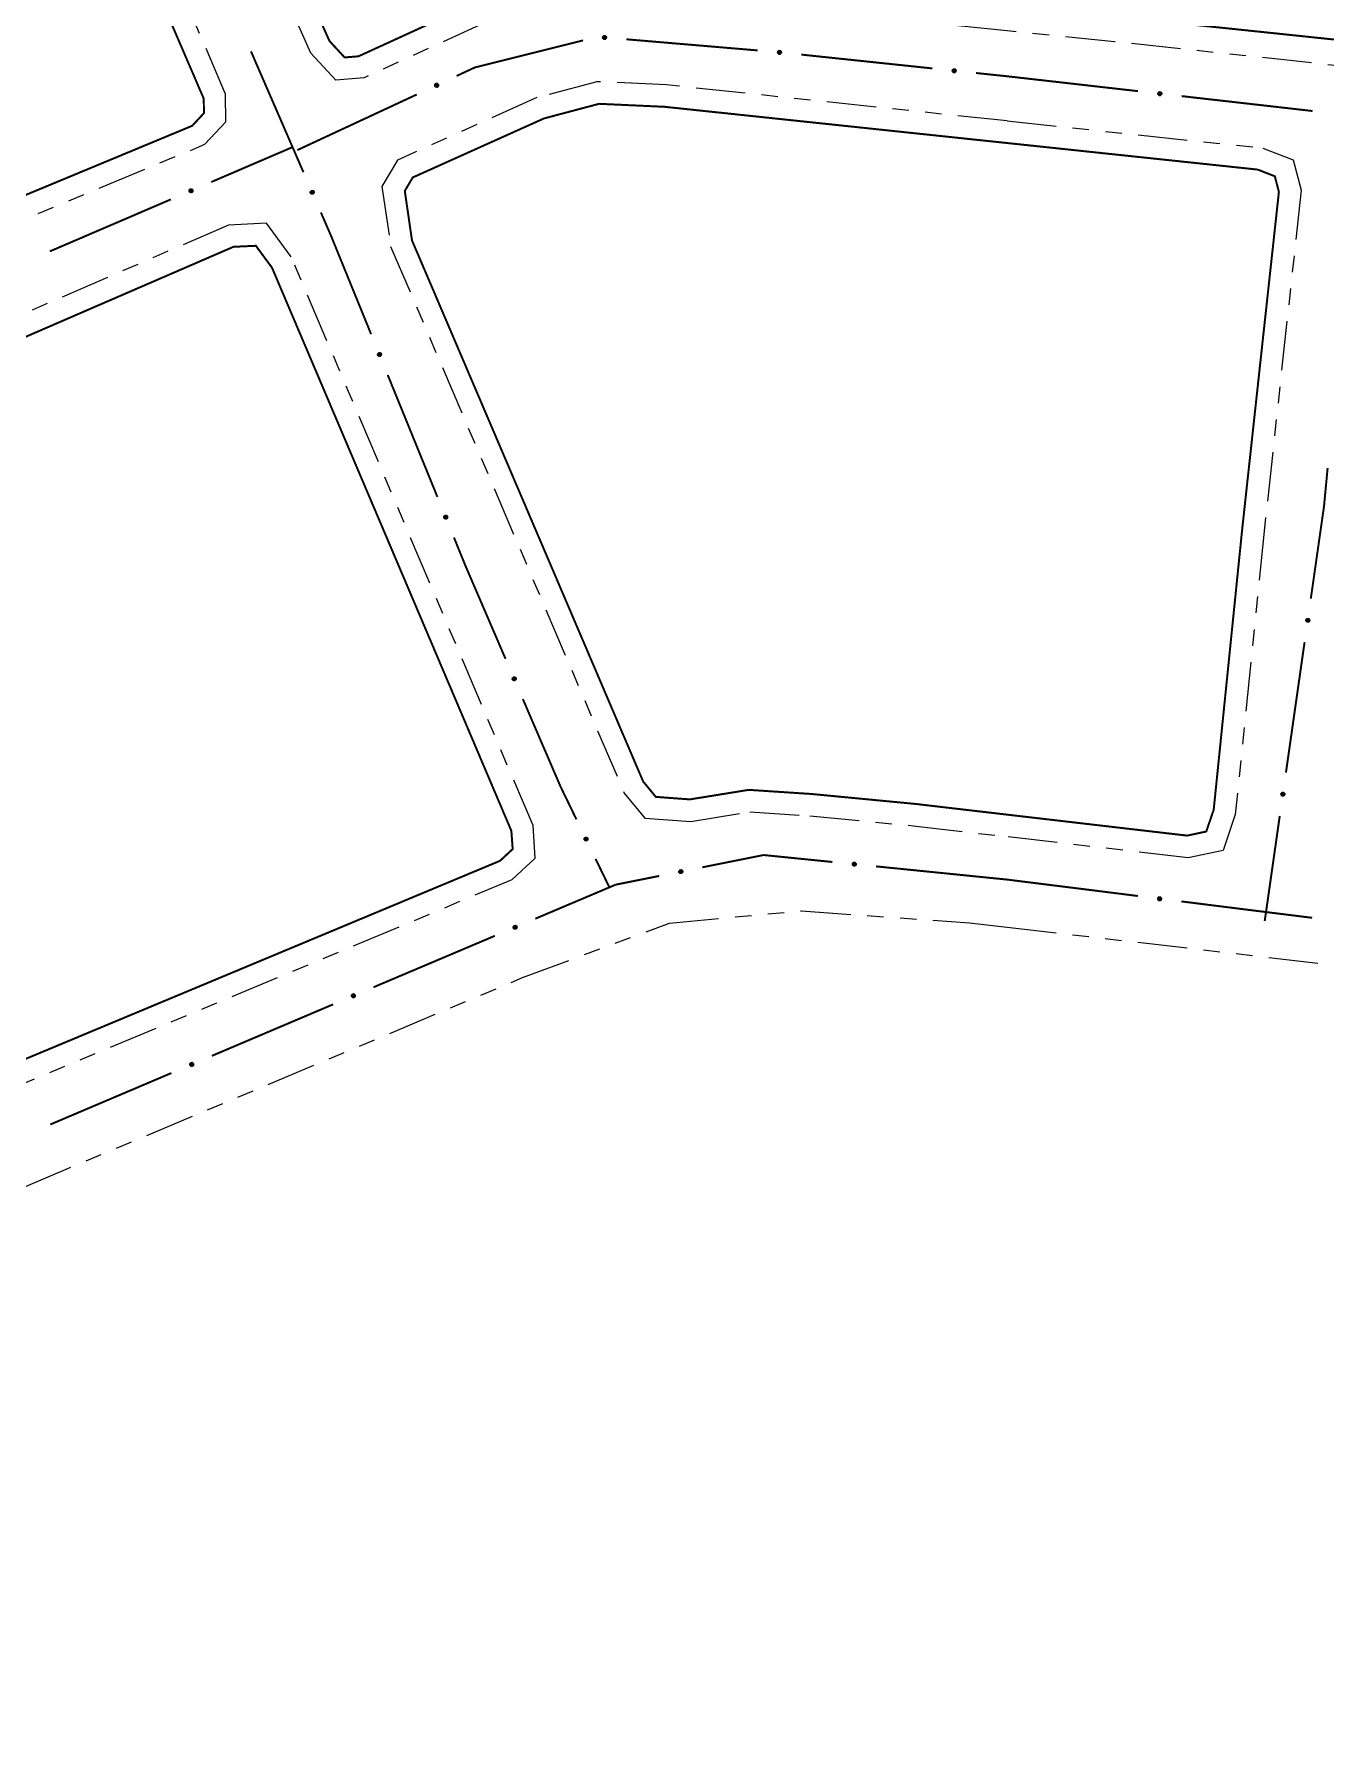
# Model space of a CAD drawing. Extents: x 212200 to 214553, y 4880545 to 4882659.
# Drawn here: x 212664.5 to 212782.2, y 4881572.1 to 4881728.4 of the extents above; entities that cross this region are included whole.
import ezdxf

# ---------------------------------------------------------------- set-up
doc = ezdxf.new("R2010")
doc.units = 0
doc.header["$LTSCALE"] = 1.5
doc.header["$MEASUREMENT"] = 0
doc.linetypes.add('TRACO_12', pattern=[2.5, 2, -0.5])
doc.linetypes.add('TRACO_25', pattern=[8, 3, -1, 1, -1, 1, -1])
for name, color, linetype in [('RU-QUADRA', 210, 'CONTINUOUS'), ('SV-EIXO-RUA-N-PAV', 6, 'CONTINUOUS'), ('SV-RUA-NAO-PAV', 7, 'CONTINUOUS')]:
    doc.layers.add(name, color=color, linetype=linetype)

msp = doc.modelspace()

# ---------------------------------------------------------------- linework, layer by layer
at = {"layer": 'RU-QUADRA', "linetype": 'TRACO_12', "const_width": 0.18, "flags": 128}
for points in [[(212753.14, 4881730.73), (212722.796981, 4881733.844496), (212712.116992, 4881733.802882), (212705.121891, 4881731.44633), (212694.047904, 4881726.379435), (212692.789685, 4881726.277028), (212691.410657, 4881727.771747), (212668.148777, 4881779.456839), (212668.203514, 4881780.946535), (212669.634256, 4881782.460927), (212694.649016, 4881793.313657), (212698.316783, 4881794.250694), (212702.697204, 4881794.0566), (212731.73068, 4881790.923658), (212753.148274, 4881788.549413), (212814.98, 4881781.12), (212849.36, 4881777.92), (212848.65, 4881770.18), (212915.5, 4881761.34), (212915.5, 4881744.4), (212918.13, 4881718.89), (212918.64, 4881713.93), (212851.68, 4881720.7), (212769.95, 4881729.27)], [(212620.990312, 4881695.957654), (212625.324311, 4881697.790518), (212678.896658, 4881720.046469), (212679.972026, 4881721.194836), (212679.956095, 4881722.520858), (212657.461767, 4881774.757749), (212656.317747, 4881776.445866), (212654.906221, 4881776.397201), (212637.313653, 4881768.669376), (212622.081252, 4881762.098899), (212589.592756, 4881748.79428), (212574.060263, 4881741.801634), (212557.996863, 4881735.200371), (212542.827281, 4881728.144239), (212522.567166, 4881720.069064), (212510.879114, 4881714.272446), (212490.158153, 4881705.510857), (212490.195579, 4881705.885894), (212496.28622, 4881690.800515), (212512.540057, 4881649.843124), (212511.972811, 4881649.93192), (212555.262959, 4881668.080144)], [(212753.148339, 4881657.289093), (212744.790273, 4881658.265704), (212735.330387, 4881659.170518), (212729.604442, 4881659.547392), (212724.233091, 4881658.678801), (212721.139655, 4881658.908234), (212719.985896, 4881660.307215), (212698.924641, 4881709.610432), (212698.271961, 4881714.116483), (212698.99261, 4881715.341908), (212710.960929, 4881720.723251), (212715.975212, 4881722.052475), (212721.948467, 4881721.779216), (212753.148422, 4881718.478692), (212775.97, 4881716.06), (212777.53, 4881715.45), (212777.9, 4881714.03), (212774.56, 4881683.33), (212771.96, 4881657.73), (212771.28, 4881655.75), (212769.54, 4881655.38)], [(212621.514243, 4881616.767795), (212637.44105, 4881624.058091), (212706.951488, 4881653.085227), (212708.0979, 4881654.150289), (212707.979363, 4881655.811787), (212686.173619, 4881707.118705), (212684.704969, 4881709.118013), (212682.661342, 4881709.024064), (212630.339986, 4881686.35951), (212622.612242, 4881683.047441), (212566.219835, 4881659.402928), (212530.752008, 4881644.784216), (212518.039436, 4881638.809736), (212541.781915, 4881583.363192), (212610.347393, 4881612.381162)]]:
    msp.add_lwpolyline(points, close=True, dxfattribs=at)
at = {"layer": 'SV-EIXO-RUA-N-PAV', "const_width": 0.18}
for points in [[(212704.655685, 4881725.365411), (212714.511894, 4881727.829463)], [(212718.462433, 4881727.929225), (212730.419573, 4881726.915907)], [(212684.258431, 4881726.828856), (212689.035548, 4881715.820716)], [(212703.893746, 4881725.010715), (212704.655685, 4881725.365411)], [(212734.40114, 4881726.5345), (212746.33514, 4881725.277663)], [(212702.987164, 4881724.588685), (212703.893746, 4881725.010715)], [(212750.31314, 4881724.858717), (212752.30214, 4881724.649244)], [(212752.30214, 4881724.649244), (212753.144252, 4881724.560558)], [(212753.144252, 4881724.560558), (212765.067445, 4881723.20503)], [(212688.481851, 4881717.836212), (212699.360835, 4881722.900567)], [(212769.041843, 4881722.753188), (212780.965037, 4881721.39766)], [(212680.634395, 4881714.923848), (212687.984939, 4881718.081299)], [(212687.984939, 4881718.081299), (212688.063562, 4881718.115071)], [(212665.933305, 4881708.608947), (212676.959122, 4881713.345123)], [(212690.627921, 4881712.151336), (212691.424107, 4881710.316646)], [(212691.424107, 4881710.316646), (212691.549302, 4881710.028154)], [(212691.549302, 4881710.028154), (212695.203616, 4881701.058474)], [(212696.712804, 4881697.354104), (212701.240366, 4881686.240996)], [(212782.338886, 4881688.86978), (212782.057775, 4881685.88298)], [(212782.013095, 4881685.408256), (212780.807736, 4881676.97074)], [(212782.057775, 4881685.88298), (212782.013095, 4881685.408256)], [(212702.749554, 4881682.536626), (212703.504148, 4881680.684442)], [(212703.504148, 4881680.684442), (212703.819107, 4881679.911359)], [(212703.819107, 4881679.911359), (212707.44357, 4881671.493251)], [(212780.24205, 4881673.010942), (212778.544994, 4881661.131548)], [(212709.025404, 4881667.819316), (212712.189071, 4881660.471444)], [(212712.189071, 4881660.471444), (212712.463743, 4881659.833496)], [(212712.463743, 4881659.833496), (212713.905816, 4881656.85922)], [(212777.979309, 4881657.17175), (212776.706517, 4881648.262205)], [(212730.959242, 4881653.608776), (212725.370024, 4881652.489452)], [(212731.257535, 4881653.578718), (212730.959242, 4881653.608776)], [(212737.227301, 4881652.977145), (212731.257535, 4881653.578718)], [(212715.65091, 4881653.259964), (212716.523457, 4881651.460336)], [(212753.146678, 4881651.37295), (212741.207145, 4881652.576096)], [(212717.483209, 4881650.910001), (212710.156645, 4881647.806985)], [(212716.523457, 4881651.460336), (212716.92549, 4881650.631142)], [(212717.525778, 4881650.918526), (212717.483209, 4881650.910001)], [(212721.447901, 4881651.703989), (212717.525778, 4881650.918526)], [(212753.146678, 4881651.37295), (212765.053432, 4881649.879902)], [(212769.022351, 4881649.38222), (212780.929105, 4881647.889172)], [(212776.706517, 4881648.262205), (212776.611102, 4881647.5943)], [(212706.473374, 4881646.247012), (212695.423562, 4881641.567091)], [(212691.741207, 4881640.004959), (212680.696357, 4881635.313341)], [(212677.01474, 4881633.749468), (212665.969889, 4881629.05785)]]:
    msp.add_lwpolyline(points, dxfattribs=at)
at = {"layer": 'SV-EIXO-RUA-N-PAV'}
for points in [[(212716.335705, 4881728.219931), (212716.372635, 4881728.251997), (212716.410931, 4881728.272005), (212716.447675, 4881728.279499), (212716.481871, 4881728.277654), (212716.516644, 4881728.271827), (212716.550405, 4881728.258218), (212716.58453, 4881728.234813), (212716.616957, 4881728.197993), (212716.634875, 4881728.157415), (212716.644149, 4881728.121785), (212716.644279, 4881728.086016), (212716.638052, 4881728.052331), (212716.622756, 4881728.017729), (212716.598699, 4881727.983378), (212716.560886, 4881727.951668), (212716.523207, 4881727.93231), (212716.487476, 4881727.925995), (212716.451516, 4881727.926092), (212716.416088, 4881727.932467), (212716.383024, 4881727.946017), (212716.348481, 4881727.970301), (212716.317678, 4881728.008037), (212716.297942, 4881728.045397), (212716.291127, 4881728.081029), (212716.292019, 4881728.11643), (212716.29744, 4881728.151377), (212716.309707, 4881728.185885), (212716.335705, 4881728.219931)], [(212732.280779, 4881726.868497), (212732.318355, 4881726.899804), (212732.357051, 4881726.919026), (212732.39394, 4881726.92577), (212732.428092, 4881726.923229), (212732.462738, 4881726.916694), (212732.496215, 4881726.902399), (212732.529856, 4881726.878303), (212732.561526, 4881726.84083), (212732.578612, 4881726.799896), (212732.587158, 4881726.764084), (212732.586559, 4881726.72832), (212732.579647, 4881726.694769), (212732.563649, 4881726.660486), (212732.538897, 4881726.626632), (212732.500446, 4881726.595699), (212732.46238, 4881726.577114), (212732.426527, 4881726.571528), (212732.390577, 4881726.572358), (212732.355286, 4881726.579454), (212732.322505, 4881726.593675), (212732.288464, 4881726.618658), (212732.258436, 4881726.657014), (212732.239466, 4881726.694768), (212732.233379, 4881726.730533), (212732.234993, 4881726.765908), (212732.241124, 4881726.800738), (212732.254093, 4881726.834988), (212732.280779, 4881726.868497)], [(212700.997284, 4881723.783786), (212701.013389, 4881723.829967), (212701.036673, 4881723.866363), (212701.064831, 4881723.891131), (212701.095421, 4881723.906529), (212701.128489, 4881723.918757), (212701.164549, 4881723.92373), (212701.205794, 4881723.920384), (212701.252233, 4881723.904554), (212701.287951, 4881723.87825), (212701.313709, 4881723.851944), (212701.331602, 4881723.820972), (212701.342943, 4881723.788648), (212701.34687, 4881723.75102), (212701.343071, 4881723.709255), (212701.326023, 4881723.662944), (212701.30295, 4881723.627418), (212701.275086, 4881723.604178), (212701.243834, 4881723.586387), (212701.209925, 4881723.574307), (212701.174499, 4881723.56963), (212701.132455, 4881723.57353), (212701.086969, 4881723.590962), (212701.051274, 4881723.61357), (212701.027648, 4881723.641101), (212701.010825, 4881723.672262), (212700.998157, 4881723.70528), (212700.991649, 4881723.741321), (212700.997284, 4881723.783786)], [(212748.192779, 4881725.192714), (212748.230355, 4881725.22402), (212748.269051, 4881725.243243), (212748.30594, 4881725.249987), (212748.340092, 4881725.247446), (212748.374738, 4881725.240911), (212748.408215, 4881725.226616), (212748.441856, 4881725.20252), (212748.473526, 4881725.165047), (212748.490612, 4881725.124112), (212748.499159, 4881725.0883), (212748.49856, 4881725.052536), (212748.491648, 4881725.018986), (212748.475649, 4881724.984703), (212748.450897, 4881724.950849), (212748.412446, 4881724.919916), (212748.37438, 4881724.901331), (212748.338528, 4881724.895745), (212748.302577, 4881724.896575), (212748.267286, 4881724.90367), (212748.234505, 4881724.917892), (212748.200464, 4881724.942875), (212748.170437, 4881724.981231), (212748.151467, 4881725.018985), (212748.145379, 4881725.054749), (212748.146993, 4881725.090125), (212748.153124, 4881725.124954), (212748.166093, 4881725.159204), (212748.192779, 4881725.192714)], [(212766.924318, 4881723.104715), (212766.962151, 4881723.13571), (212767.001005, 4881723.154612), (212767.037949, 4881723.16105), (212767.072078, 4881723.158226), (212767.106669, 4881723.151405), (212767.140027, 4881723.136834), (212767.173468, 4881723.11246), (212767.204826, 4881723.074727), (212767.221573, 4881723.033652), (212767.229823, 4881722.99777), (212767.228928, 4881722.962013), (212767.221739, 4881722.92852), (212767.205457, 4881722.894371), (212767.180426, 4881722.860723), (212767.14172, 4881722.83011), (212767.103501, 4881722.81184), (212767.067604, 4881722.806551), (212767.031662, 4881722.807678), (212766.996431, 4881722.815065), (212766.963769, 4881722.829557), (212766.929936, 4881722.854821), (212766.900226, 4881722.893424), (212766.881569, 4881722.931334), (212766.875778, 4881722.967148), (212766.877684, 4881723.002509), (212766.884104, 4881723.037286), (212766.897355, 4881723.071428), (212766.924318, 4881723.104715)], [(212678.621295, 4881714.178922), (212678.638776, 4881714.224599), (212678.663141, 4881714.260282), (212678.692028, 4881714.284195), (212678.723065, 4881714.29867), (212678.756485, 4881714.309902), (212678.792678, 4881714.313792), (212678.833804, 4881714.309212), (212678.879748, 4881714.291998), (212678.914662, 4881714.264636), (212678.93962, 4881714.23757), (212678.956577, 4881714.206075), (212678.966945, 4881714.173427), (212678.969743, 4881714.135698), (212678.964694, 4881714.094066), (212678.946267, 4881714.048286), (212678.92214, 4881714.013468), (212678.893592, 4881713.991072), (212678.861822, 4881713.974225), (212678.827565, 4881713.963167), (212678.792016, 4881713.959553), (212678.750107, 4881713.964711), (212678.705164, 4881713.983498), (212678.670162, 4881714.007165), (212678.647371, 4881714.035391), (212678.63149, 4881714.067043), (212678.619816, 4881714.100425), (212678.614391, 4881714.136644), (212678.621295, 4881714.178922)], [(212689.875518, 4881714.161653), (212689.921261, 4881714.144342), (212689.957034, 4881714.12011), (212689.981054, 4881714.091312), (212689.995644, 4881714.060329), (212690.007, 4881714.026951), (212690.011025, 4881713.990773), (212690.006598, 4881713.94963), (212689.989554, 4881713.903623), (212689.962322, 4881713.868608), (212689.935349, 4881713.843548), (212689.903918, 4881713.826475), (212689.871308, 4881713.815986), (212689.83359, 4881713.813048), (212689.791939, 4881713.817941), (212689.746092, 4881713.836199), (212689.711183, 4881713.860196), (212689.688682, 4881713.888661), (212689.671717, 4881713.920368), (212689.660532, 4881713.954583), (212689.656785, 4881713.990119), (212689.661788, 4881714.032046), (212689.680408, 4881714.077059), (212689.703944, 4881714.112149), (212689.732086, 4881714.135044), (212689.763678, 4881714.151043), (212689.797017, 4881714.162841), (212689.833216, 4881714.168401), (212689.875518, 4881714.161653)], [(212696.005944, 4881699.380883), (212696.051285, 4881699.362545), (212696.086502, 4881699.337512), (212696.109866, 4881699.308179), (212696.123753, 4881699.276875), (212696.134354, 4881699.24325), (212696.137561, 4881699.20699), (212696.132207, 4881699.165957), (212696.11413, 4881699.120346), (212696.086116, 4881699.085954), (212696.058584, 4881699.06151), (212696.026775, 4881699.045149), (212695.993937, 4881699.035399), (212695.956163, 4881699.033313), (212695.914633, 4881699.039145), (212695.869209, 4881699.058432), (212695.834851, 4881699.08321), (212695.812997, 4881699.112175), (212695.796752, 4881699.144257), (212695.786341, 4881699.178716), (212695.783398, 4881699.214327), (212695.789345, 4881699.256131), (212695.808975, 4881699.300712), (212695.833297, 4881699.335262), (212695.861948, 4881699.357517), (212695.893893, 4881699.372799), (212695.92749, 4881699.383841), (212695.963805, 4881699.388583), (212696.005944, 4881699.380883)], [(212702.042695, 4881684.563406), (212702.088035, 4881684.545067), (212702.123252, 4881684.520034), (212702.146616, 4881684.490701), (212702.160504, 4881684.459397), (212702.171104, 4881684.425772), (212702.174312, 4881684.389512), (212702.168957, 4881684.348479), (212702.15088, 4881684.302868), (212702.122866, 4881684.268476), (212702.095334, 4881684.244032), (212702.063526, 4881684.227672), (212702.030687, 4881684.217921), (212701.992913, 4881684.215835), (212701.951383, 4881684.221667), (212701.905959, 4881684.240954), (212701.871601, 4881684.265732), (212701.849747, 4881684.294697), (212701.833502, 4881684.326779), (212701.823091, 4881684.361238), (212701.820148, 4881684.39685), (212701.826095, 4881684.438653), (212701.845725, 4881684.483234), (212701.870047, 4881684.517785), (212701.898698, 4881684.540039), (212701.930643, 4881684.555321), (212701.96424, 4881684.566364), (212702.000555, 4881684.571105), (212702.042695, 4881684.563406)], [(212780.654187, 4881675.11751), (212780.684083, 4881675.078803), (212780.701863, 4881675.039423), (212780.707238, 4881675.002309), (212780.703437, 4881674.968275), (212780.695626, 4881674.933894), (212780.680104, 4881674.900968), (212780.654781, 4881674.868241), (212780.616163, 4881674.837978), (212780.574625, 4881674.822416), (212780.538521, 4881674.815199), (212780.502804, 4881674.81712), (212780.469532, 4881674.825267), (212780.435863, 4881674.842522), (212780.402948, 4881674.868508), (212780.373457, 4881674.908076), (212780.356291, 4881674.946803), (212780.352034, 4881674.982837), (212780.354193, 4881675.018733), (212780.362587, 4881675.053737), (212780.378011, 4881675.08597), (212780.404234, 4881675.119064), (212780.443674, 4881675.147654), (212780.482104, 4881675.165216), (212780.518069, 4881675.169977), (212780.55336, 4881675.167057), (212780.587939, 4881675.159642), (212780.621687, 4881675.145417), (212780.654187, 4881675.11751)], [(212708.278775, 4881669.831784), (212708.324467, 4881669.814341), (212708.360171, 4881669.790007), (212708.384108, 4881669.76114), (212708.398609, 4881669.730116), (212708.409869, 4881669.696705), (212708.41379, 4881669.660516), (212708.409245, 4881669.619385), (212708.392069, 4881669.573427), (212708.364737, 4881669.53849), (212708.337692, 4881669.513509), (212708.306212, 4881669.496525), (212708.273572, 4881669.48613), (212708.235846, 4881669.4833), (212708.194209, 4881669.488313), (212708.148414, 4881669.506702), (212708.113575, 4881669.530799), (212708.091155, 4881669.559329), (212708.074282, 4881669.591085), (212708.063195, 4881669.625332), (212708.05955, 4881669.660878), (212708.064673, 4881669.702791), (212708.083422, 4881669.74775), (212708.107059, 4881669.782772), (212708.135266, 4881669.805587), (212708.166904, 4881669.821495), (212708.200277, 4881669.833197), (212708.236492, 4881669.838653), (212708.278775, 4881669.831784)], [(212778.391445, 4881659.278318), (212778.421342, 4881659.239611), (212778.439121, 4881659.200231), (212778.444497, 4881659.163118), (212778.440695, 4881659.129083), (212778.432884, 4881659.094702), (212778.417362, 4881659.061776), (212778.392039, 4881659.029049), (212778.353421, 4881658.998786), (212778.311883, 4881658.983224), (212778.275779, 4881658.976007), (212778.240062, 4881658.977928), (212778.20679, 4881658.986075), (212778.173122, 4881659.00333), (212778.140206, 4881659.029316), (212778.110715, 4881659.068884), (212778.09355, 4881659.107611), (212778.089293, 4881659.143645), (212778.091451, 4881659.179541), (212778.099846, 4881659.214545), (212778.115269, 4881659.246778), (212778.141493, 4881659.279872), (212778.180932, 4881659.308462), (212778.219362, 4881659.326024), (212778.255327, 4881659.330785), (212778.290619, 4881659.327865), (212778.325198, 4881659.32045), (212778.358945, 4881659.306225), (212778.391445, 4881659.278318)], [(212714.814731, 4881655.236903), (212714.86116, 4881655.221529), (212714.897919, 4881655.198821), (212714.923128, 4881655.171057), (212714.939006, 4881655.140714), (212714.951754, 4881655.107843), (212714.957295, 4881655.071866), (212714.9546, 4881655.030573), (212714.939504, 4881654.98389), (212714.913767, 4881654.947762), (212714.88787, 4881654.921592), (212714.857184, 4881654.903213), (212714.825043, 4881654.891364), (212714.787482, 4881654.886844), (212714.745663, 4881654.889984), (212714.699089, 4881654.9063), (212714.663203, 4881654.928809), (212714.639526, 4881654.956304), (212714.621244, 4881654.98727), (212714.608632, 4881655.020986), (212714.603396, 4881655.056333), (212714.606633, 4881655.098433), (212714.623346, 4881655.144188), (212714.645387, 4881655.180236), (212714.672542, 4881655.204293), (212714.703435, 4881655.221605), (212714.736249, 4881655.234792), (212714.772182, 4881655.241868), (212714.814731, 4881655.236903)], [(212723.571462, 4881652.016997), (212723.544922, 4881651.975916), (212723.513712, 4881651.946036), (212723.480508, 4881651.928606), (212723.447151, 4881651.920855), (212723.412131, 4881651.916769), (212723.375915, 4881651.920439), (212723.336622, 4881651.933415), (212723.295225, 4881651.959749), (212723.266717, 4881651.993733), (212723.247888, 4881652.025371), (212723.237803, 4881652.059689), (212723.234403, 4881652.093775), (212723.239459, 4881652.131268), (212723.252999, 4881652.170959), (212723.280486, 4881652.211945), (212723.311284, 4881652.241029), (212723.343843, 4881652.257044), (212723.378408, 4881652.266965), (212723.41421, 4881652.270708), (212723.44974, 4881652.266901), (212723.489678, 4881652.253196), (212723.529771, 4881652.225531), (212723.55913, 4881652.195144), (212723.575598, 4881652.162818), (212723.584599, 4881652.128569), (212723.589124, 4881652.093495), (212723.586951, 4881652.056936), (212723.571462, 4881652.016997)], [(212739.349143, 4881652.652689), (212739.311708, 4881652.621214), (212739.273099, 4881652.601817), (212739.23624, 4881652.594908), (212739.202078, 4881652.597295), (212739.167402, 4881652.603674), (212739.133862, 4881652.617818), (212739.100112, 4881652.641762), (212739.068275, 4881652.679093), (212739.051004, 4881652.71995), (212739.042297, 4881652.755723), (212739.042735, 4881652.79149), (212739.049496, 4881652.825071), (212739.06534, 4881652.859426), (212739.08994, 4881652.89339), (212739.128251, 4881652.924496), (212739.166233, 4881652.943252), (212739.20206, 4881652.948999), (212739.238014, 4881652.948331), (212739.273337, 4881652.941394), (212739.306181, 4881652.92732), (212739.340334, 4881652.902491), (212739.370534, 4881652.864271), (212739.389674, 4881652.826602), (212739.395922, 4881652.790865), (212739.394467, 4881652.755483), (212739.388492, 4881652.720626), (212739.375678, 4881652.686318), (212739.349143, 4881652.652689)], [(212766.909024, 4881649.758163), (212766.947212, 4881649.788719), (212766.986282, 4881649.807171), (212767.023297, 4881649.813182), (212767.057392, 4881649.809965), (212767.091902, 4881649.802745), (212767.125089, 4881649.78779), (212767.158246, 4881649.763032), (212767.189167, 4881649.724939), (212767.205439, 4881649.683674), (212767.213274, 4881649.647699), (212767.211966, 4881649.611954), (212767.204391, 4881649.578547), (212767.187716, 4881649.544588), (212767.162298, 4881649.511231), (212767.123242, 4881649.481067), (212767.084815, 4881649.463239), (212767.048859, 4881649.458365), (212767.012932, 4881649.459907), (212766.977789, 4881649.4677), (212766.945296, 4881649.482568), (212766.911757, 4881649.508221), (212766.882495, 4881649.547164), (212766.864277, 4881649.585287), (212766.858899, 4881649.621165), (212766.861214, 4881649.656501), (212766.868034, 4881649.691202), (212766.881679, 4881649.725189), (212766.909024, 4881649.758163)], [(212708.490243, 4881646.981669), (212708.47253, 4881646.936081), (212708.447984, 4881646.900523), (212708.418975, 4881646.876758), (212708.387865, 4881646.862441), (212708.354388, 4881646.85138), (212708.318176, 4881646.847674), (212708.277074, 4881646.852463), (212708.231218, 4881646.869912), (212708.196444, 4881646.897451), (212708.171624, 4881646.924644), (212708.154828, 4881646.956224), (212708.144627, 4881646.988925), (212708.142021, 4881647.026668), (212708.147282, 4881647.068274), (212708.165942, 4881647.113959), (212708.190246, 4881647.148654), (212708.218908, 4881647.170904), (212708.250764, 4881647.187589), (212708.285076, 4881647.198472), (212708.320644, 4881647.201905), (212708.362525, 4881647.196533), (212708.407372, 4881647.177517), (212708.442253, 4881647.153673), (212708.4649, 4881647.125331), (212708.48062, 4881647.093599), (212708.492123, 4881647.060157), (212708.497363, 4881647.023911), (212708.490243, 4881646.981669)], [(212693.757298, 4881640.741751), (212693.739632, 4881640.696144), (212693.715124, 4881640.66056), (212693.68614, 4881640.636764), (212693.655045, 4881640.622415), (212693.62158, 4881640.611318), (212693.585372, 4881640.607574), (212693.544265, 4881640.61232), (212693.498391, 4881640.629719), (212693.463588, 4881640.657222), (212693.438739, 4881640.684389), (212693.421909, 4881640.715951), (212693.411674, 4881640.748641), (212693.409028, 4881640.786381), (212693.414244, 4881640.827993), (212693.432857, 4881640.873697), (212693.457123, 4881640.908418), (212693.485762, 4881640.930699), (212693.5176, 4881640.947417), (212693.551901, 4881640.958337), (212693.587465, 4881640.961807), (212693.629352, 4881640.95648), (212693.674219, 4881640.937512), (212693.709125, 4881640.913704), (212693.731802, 4881640.885386), (212693.747555, 4881640.85367), (212693.759094, 4881640.820241), (212693.764373, 4881640.784), (212693.757298, 4881640.741751)], [(212679.03083, 4881634.48626), (212679.013165, 4881634.440654), (212678.988657, 4881634.405069), (212678.959673, 4881634.381274), (212678.928578, 4881634.366924), (212678.895113, 4881634.355827), (212678.858905, 4881634.352083), (212678.817797, 4881634.356829), (212678.771923, 4881634.374229), (212678.737121, 4881634.401731), (212678.712271, 4881634.428898), (212678.695442, 4881634.460461), (212678.685206, 4881634.493151), (212678.682561, 4881634.53089), (212678.687777, 4881634.572502), (212678.70639, 4881634.618207), (212678.730656, 4881634.652928), (212678.759295, 4881634.675208), (212678.791133, 4881634.691926), (212678.825434, 4881634.702846), (212678.860997, 4881634.706317), (212678.902884, 4881634.700989), (212678.947752, 4881634.682021), (212678.982658, 4881634.658213), (212679.005335, 4881634.629895), (212679.021088, 4881634.59818), (212679.032626, 4881634.56475), (212679.037906, 4881634.528509), (212679.03083, 4881634.48626)]]:
    msp.add_lwpolyline(points, close=True, dxfattribs=at)
for points in [[(212716.291127, 4881728.081029), (212716.644279, 4881728.086016)], [(212716.292019, 4881728.11643), (212716.644149, 4881728.121785)], [(212716.294125, 4881728.09808), (212716.642241, 4881728.101445)], [(212716.29744, 4881728.151377), (212716.634875, 4881728.157415)], [(212716.297927, 4881728.062153), (212716.638116, 4881728.068929)], [(212716.297942, 4881728.045397), (212716.638052, 4881728.052331)], [(212716.298596, 4881728.134676), (212716.634706, 4881728.141797)], [(212716.308275, 4881728.168091), (212716.621386, 4881728.17853)], [(212716.309707, 4881728.185885), (212716.616957, 4881728.197993)], [(212716.309888, 4881728.025535), (212716.625603, 4881728.034384)], [(212716.317678, 4881728.008037), (212716.622756, 4881728.017729)], [(212716.323392, 4881728.201045), (212716.597073, 4881728.214826)], [(212716.335705, 4881728.219931), (212716.58453, 4881728.234813)], [(212716.337035, 4881727.990369), (212716.607651, 4881728.000301)], [(212716.348481, 4881727.970301), (212716.598699, 4881727.983378)], [(212716.356531, 4881728.23658), (212716.560063, 4881728.24672)], [(212716.371441, 4881727.960065), (212716.572023, 4881727.967715)], [(212716.372635, 4881728.251997), (212716.550405, 4881728.258218)], [(212716.383024, 4881727.946017), (212716.560886, 4881727.951668)], [(212716.394416, 4881728.263497), (212716.52462, 4881728.264787)], [(212716.403934, 4881727.939509), (212716.535612, 4881727.942043)], [(212716.410931, 4881728.272005), (212716.516644, 4881728.271827)], [(212716.416088, 4881727.932467), (212716.523207, 4881727.93231)], [(212732.233379, 4881726.730533), (212732.586559, 4881726.72832)], [(212732.234993, 4881726.765908), (212732.587158, 4881726.764084)], [(212732.236724, 4881726.747519), (212732.584836, 4881726.743787)], [(212732.239466, 4881726.694768), (212732.579647, 4881726.694769)], [(212732.239793, 4881726.711522), (212732.58005, 4881726.711362)], [(212732.241124, 4881726.800738), (212732.578612, 4881726.799896)], [(212732.24194, 4881726.784016), (212732.578125, 4881726.784284)], [(212732.251005, 4881726.674668), (212732.566835, 4881726.67708)], [(212732.252298, 4881726.817227), (212732.565556, 4881726.821281)], [(212732.254093, 4881726.834988), (212732.561526, 4881726.84083)], [(212732.258436, 4881726.657014), (212732.563649, 4881726.660486)], [(212732.268084, 4881726.849866), (212732.541989, 4881726.858065)], [(212732.277429, 4881726.638955), (212732.548192, 4881726.643369)], [(212732.280779, 4881726.868497), (212732.529856, 4881726.878303)], [(212732.288464, 4881726.618658), (212732.538897, 4881726.626632)], [(212732.30194, 4881726.884718), (212732.505637, 4881726.890707)], [(212732.31121, 4881726.607956), (212732.511907, 4881726.611517)], [(212732.318355, 4881726.899804), (212732.496215, 4881726.902399)], [(212732.322505, 4881726.593675), (212732.500446, 4881726.595699)], [(212732.340366, 4881726.910857), (212732.470569, 4881726.909493)], [(212732.343278, 4881726.586742), (212732.474981, 4881726.586592)], [(212732.355286, 4881726.579454), (212732.46238, 4881726.577114)], [(212732.357051, 4881726.919026), (212732.462738, 4881726.916694)], [(212700.991649, 4881723.741321), (212701.252233, 4881723.904554)], [(212700.995988, 4881723.761278), (212701.226612, 4881723.909276)], [(212700.997284, 4881723.783786), (212701.205794, 4881723.920384)], [(212700.998157, 4881723.70528), (212701.287951, 4881723.87825)], [(212700.999251, 4881723.725169), (212701.26575, 4881723.889867)], [(212701.007078, 4881723.808584), (212701.178645, 4881723.918554)], [(212701.007462, 4881723.691363), (212701.295567, 4881723.864614)], [(212701.010825, 4881723.672262), (212701.313709, 4881723.851944)], [(212701.013389, 4881723.829967), (212701.164549, 4881723.92373)], [(212701.021774, 4881723.657387), (212701.322164, 4881723.833347)], [(212701.026573, 4881723.850772), (212701.13891, 4881723.916613)], [(212701.027648, 4881723.641101), (212701.331602, 4881723.820972)], [(212701.036673, 4881723.866363), (212701.128489, 4881723.918757)], [(212701.042932, 4881723.628103), (212701.334748, 4881723.803082)], [(212748.145379, 4881725.054749), (212748.49856, 4881725.052536)], [(212748.146993, 4881725.090125), (212748.499159, 4881725.0883)], [(212748.148724, 4881725.071736), (212748.496837, 4881725.068004)], [(212748.151467, 4881725.018985), (212748.491648, 4881725.018986)], [(212748.151794, 4881725.035739), (212748.49205, 4881725.035578)], [(212748.153124, 4881725.124954), (212748.490612, 4881725.124112)], [(212748.15394, 4881725.108232), (212748.490125, 4881725.108501)], [(212748.163005, 4881724.998884), (212748.478835, 4881725.001296)], [(212748.164298, 4881725.141443), (212748.477557, 4881725.145498)], [(212748.166093, 4881725.159204), (212748.473526, 4881725.165047)], [(212748.170437, 4881724.981231), (212748.475649, 4881724.984703)], [(212748.180084, 4881725.174083), (212748.453989, 4881725.182282)], [(212748.189429, 4881724.963172), (212748.460192, 4881724.967586)], [(212748.192779, 4881725.192714), (212748.441856, 4881725.20252)], [(212748.200464, 4881724.942875), (212748.450897, 4881724.950849)], [(212748.21394, 4881725.208935), (212748.417637, 4881725.214924)], [(212748.223211, 4881724.932173), (212748.423908, 4881724.935733)], [(212748.230355, 4881725.22402), (212748.408215, 4881725.226616)], [(212748.234505, 4881724.917892), (212748.412446, 4881724.919916)], [(212748.252367, 4881725.235073), (212748.38257, 4881725.23371)], [(212748.255278, 4881724.910959), (212748.386981, 4881724.910809)], [(212748.267286, 4881724.90367), (212748.37438, 4881724.901331)], [(212748.269051, 4881725.243243), (212748.374738, 4881725.240911)], [(212701.051274, 4881723.61357), (212701.342943, 4881723.788648)], [(212701.071512, 4881723.602274), (212701.341061, 4881723.766887)], [(212701.086969, 4881723.590962), (212701.34687, 4881723.75102)], [(212701.112548, 4881723.585254), (212701.342426, 4881723.728389)], [(212701.132455, 4881723.57353), (212701.343071, 4881723.709255)], [(212701.157466, 4881723.576061), (212701.327709, 4881723.682405)], [(212701.174499, 4881723.56963), (212701.326023, 4881723.662944)], [(212701.195878, 4881723.574376), (212701.308876, 4881723.64203)], [(212701.209925, 4881723.574307), (212701.30295, 4881723.627418)], [(212766.875778, 4881722.967148), (212767.228928, 4881722.962013)], [(212766.877684, 4881723.002509), (212767.229823, 4881722.99777)], [(212766.879263, 4881722.984106), (212767.227333, 4881722.977494)], [(212766.881569, 4881722.931334), (212767.221739, 4881722.92852)], [(212766.882035, 4881722.948085), (212767.222278, 4881722.945109)], [(212766.884104, 4881723.037286), (212767.221573, 4881723.033652)], [(212766.884781, 4881723.020558), (212767.220957, 4881723.018045)], [(212766.892941, 4881722.911139), (212767.20878, 4881722.910938)], [(212766.895413, 4881723.053682), (212767.208695, 4881723.055145)], [(212766.897355, 4881723.071428), (212767.204826, 4881723.074727)], [(212766.900226, 4881722.893424), (212767.205457, 4881722.894371)], [(212766.911469, 4881723.08619), (212767.185433, 4881723.092123)], [(212766.919069, 4881722.875209), (212767.189859, 4881722.877383)], [(212766.924318, 4881723.104715), (212767.173468, 4881723.11246)], [(212766.929936, 4881722.854821), (212767.180426, 4881722.860723)], [(212766.945612, 4881723.120761), (212767.149352, 4881723.125064)], [(212766.952593, 4881722.843931), (212767.153312, 4881722.845831)], [(212766.962151, 4881723.13571), (212767.140027, 4881723.136834)], [(212766.963769, 4881722.829557), (212767.14172, 4881722.83011)], [(212766.984254, 4881723.14658), (212767.114441, 4881723.144139)], [(212766.984483, 4881722.822453), (212767.116181, 4881722.821213)], [(212766.996431, 4881722.815065), (212767.103501, 4881722.81184)], [(212767.001005, 4881723.154612), (212767.106669, 4881723.151405)], [(212678.614391, 4881714.136644), (212678.879748, 4881714.291998)], [(212678.619325, 4881714.156463), (212678.85428, 4881714.297485)], [(212678.619816, 4881714.100425), (212678.914662, 4881714.264636)], [(212678.621295, 4881714.178922), (212678.833804, 4881714.309212)], [(212678.621506, 4881714.120272), (212678.892819, 4881714.276913)], [(212678.628701, 4881714.086235), (212678.921866, 4881714.250778)], [(212678.63149, 4881714.067043), (212678.93962, 4881714.23757)], [(212678.631828, 4881714.203416), (212678.806612, 4881714.308196)], [(212678.638776, 4881714.224599), (212678.792678, 4881714.313792)], [(212678.641988, 4881714.051846), (212678.947514, 4881714.218728)], [(212678.647371, 4881714.035391), (212678.956577, 4881714.206075)], [(212678.652578, 4881714.245), (212678.766837, 4881714.307446)], [(212678.662259, 4881714.021941), (212678.959186, 4881714.188099)], [(212678.663141, 4881714.260282), (212678.756485, 4881714.309902)], [(212678.670162, 4881714.007165), (212678.966945, 4881714.173427)], [(212678.690052, 4881713.995268), (212678.964412, 4881714.151732)], [(212678.705164, 4881713.983498), (212678.969743, 4881714.135698)], [(212678.73056, 4881713.977026), (212678.964623, 4881714.11321)], [(212678.750107, 4881713.964711), (212678.964694, 4881714.094066)], [(212678.775182, 4881713.966492), (212678.948536, 4881714.067688)], [(212678.792016, 4881713.959553), (212678.946267, 4881714.048286)], [(212678.813527, 4881713.963657), (212678.928501, 4881714.027895)], [(212678.827565, 4881713.963167), (212678.92214, 4881714.013468)], [(212689.656785, 4881713.990119), (212689.746092, 4881713.836199)], [(212689.660532, 4881713.954583), (212689.711183, 4881713.860196)], [(212689.660969, 4881713.968623), (212689.725635, 4881713.853888)], [(212689.661788, 4881714.032046), (212689.791939, 4881713.817941)], [(212689.663662, 4881714.006978), (212689.765501, 4881713.834002)], [(212689.67403, 4881714.051639), (212689.811083, 4881713.818084)], [(212689.680408, 4881714.077059), (212689.83359, 4881713.813048)], [(212689.692121, 4881714.092214), (212689.849604, 4881713.818438)], [(212689.703944, 4881714.112149), (212689.871308, 4881713.815986)], [(212689.718691, 4881714.120107), (212689.885951, 4881713.823799)], [(212689.732086, 4881714.135044), (212689.903918, 4881713.826475)], [(212689.74852, 4881714.140489), (212689.916536, 4881713.835584)], [(212689.763678, 4881714.151043), (212689.935349, 4881713.843548)], [(212689.78286, 4881714.153904), (212689.948491, 4881713.861351)], [(212689.797017, 4881714.162841), (212689.962322, 4881713.868608)], [(212689.81687, 4881714.161225), (212689.974518, 4881713.890496)], [(212689.833216, 4881714.168401), (212689.989554, 4881713.903623)], [(212689.853052, 4881714.16354), (212689.994947, 4881713.92911)], [(212689.875518, 4881714.161653), (212690.006598, 4881713.94963)], [(212689.900051, 4881714.151211), (212690.005481, 4881713.976818)], [(212689.921261, 4881714.144342), (212690.011025, 4881713.990773)], [(212689.941713, 4881714.130617), (212690.004583, 4881714.01659)], [(212689.957034, 4881714.12011), (212690.007, 4881714.026951)], [(212695.783398, 4881699.214327), (212695.869209, 4881699.058432)], [(212695.786341, 4881699.178716), (212695.834851, 4881699.08321)], [(212695.787095, 4881699.192742), (212695.849156, 4881699.076578)], [(212695.789345, 4881699.256131), (212695.914633, 4881699.039145)], [(212695.790652, 4881699.231027), (212695.888564, 4881699.055797)], [(212695.802025, 4881699.275443), (212695.933775, 4881699.038855)], [(212695.808975, 4881699.300712), (212695.956163, 4881699.033313)], [(212695.821027, 4881699.315599), (212695.972294, 4881699.03834)], [(212695.833297, 4881699.335262), (212695.993937, 4881699.035399)], [(212695.84822, 4881699.342885), (212696.008753, 4881699.04288)], [(212695.861948, 4881699.357517), (212696.026775, 4881699.045149)], [(212695.878501, 4881699.362589), (212696.039596, 4881699.053972)], [(212695.893893, 4881699.372799), (212696.058584, 4881699.06151)], [(212695.913135, 4881699.375226), (212696.072124, 4881699.079012)], [(212695.92749, 4881699.383841), (212696.086116, 4881699.085954)], [(212695.947301, 4881699.381778), (212696.098802, 4881699.107561)], [(212695.963805, 4881699.388583), (212696.11413, 4881699.120346)], [(212695.983526, 4881699.383276), (212696.120097, 4881699.145705)], [(212696.005944, 4881699.380883), (212696.132207, 4881699.165957)], [(212696.030236, 4881699.369891), (212696.131704, 4881699.193163)], [(212696.051285, 4881699.362545), (212696.137561, 4881699.20699)], [(212696.071422, 4881699.348361), (212696.131704, 4881699.232946)], [(212696.086502, 4881699.337512), (212696.134354, 4881699.24325)], [(212701.820148, 4881684.39685), (212701.905959, 4881684.240954)], [(212701.823091, 4881684.361238), (212701.871601, 4881684.265732)], [(212701.823846, 4881684.375264), (212701.885906, 4881684.2591)], [(212701.826095, 4881684.438653), (212701.951383, 4881684.221667)], [(212701.827403, 4881684.413549), (212701.925314, 4881684.23832)], [(212701.838776, 4881684.457965), (212701.970525, 4881684.221377)], [(212701.845725, 4881684.483234), (212701.992913, 4881684.215835)], [(212701.857778, 4881684.498122), (212702.009044, 4881684.220862)], [(212701.870047, 4881684.517785), (212702.030687, 4881684.217921)], [(212701.88497, 4881684.525408), (212702.045503, 4881684.225402)], [(212701.898698, 4881684.540039), (212702.063526, 4881684.227672)], [(212701.915251, 4881684.545112), (212702.076346, 4881684.236494)], [(212701.930643, 4881684.555321), (212702.095334, 4881684.244032)], [(212701.949885, 4881684.557748), (212702.108874, 4881684.261534)], [(212701.96424, 4881684.566364), (212702.122866, 4881684.268476)], [(212701.984051, 4881684.564301), (212702.135552, 4881684.290084)], [(212702.000555, 4881684.571105), (212702.15088, 4881684.302868)], [(212702.020277, 4881684.565798), (212702.156847, 4881684.328228)], [(212702.042695, 4881684.563406), (212702.168957, 4881684.348479)], [(212702.066986, 4881684.552413), (212702.168454, 4881684.375686)], [(212702.088035, 4881684.545067), (212702.174312, 4881684.389512)], [(212702.108172, 4881684.530884), (212702.168454, 4881684.415468)], [(212702.123252, 4881684.520034), (212702.171104, 4881684.425772)], [(212780.362587, 4881675.053737), (212780.356291, 4881674.946803)], [(212780.370314, 4881675.065467), (212780.365297, 4881674.93386)], [(212780.378011, 4881675.08597), (212780.373457, 4881674.908076)], [(212780.392699, 4881675.096729), (212780.38884, 4881674.896038)], [(212780.404234, 4881675.119064), (212780.402948, 4881674.868508)], [(212780.424926, 4881675.129341), (212780.419329, 4881674.858601)], [(212780.443674, 4881675.147654), (212780.435863, 4881674.842522)], [(212780.46159, 4881675.154428), (212780.452328, 4881674.838725)], [(212780.482104, 4881675.165216), (212780.469532, 4881674.825267)], [(212780.498834, 4881675.164269), (212780.486098, 4881674.824252)], [(212780.518069, 4881675.169977), (212780.502804, 4881674.81712)], [(212780.53492, 4881675.166006), (212780.518324, 4881674.81827)], [(212780.55336, 4881675.167057), (212780.538521, 4881674.815199)], [(212780.571199, 4881675.159445), (212780.559042, 4881674.82348)], [(212780.587939, 4881675.159642), (212780.574625, 4881674.822416)], [(212780.604004, 4881675.147867), (212780.596478, 4881674.834672)], [(212780.621687, 4881675.145417), (212780.616163, 4881674.837978)], [(212780.636038, 4881675.130885), (212780.634108, 4881674.856864)], [(212780.654187, 4881675.11751), (212780.654781, 4881674.868241)], [(212780.669615, 4881675.095764), (212780.668071, 4881674.891985)], [(212780.684083, 4881675.078803), (212780.680104, 4881674.900968)], [(212780.694315, 4881675.056398), (212780.68814, 4881674.926334)], [(212780.701863, 4881675.039423), (212780.695626, 4881674.933894)], [(212708.05955, 4881669.660878), (212708.148414, 4881669.506702)], [(212708.063195, 4881669.625332), (212708.113575, 4881669.530799)], [(212708.063672, 4881669.63937), (212708.128008, 4881669.52445)], [(212708.064673, 4881669.702791), (212708.194209, 4881669.488313)], [(212708.066475, 4881669.677717), (212708.167818, 4881669.50445)], [(212708.076971, 4881669.722349), (212708.213354, 4881669.488401)], [(212708.083422, 4881669.74775), (212708.235846, 4881669.4833)], [(212708.095179, 4881669.762872), (212708.251875, 4881669.488644)], [(212708.107059, 4881669.782772), (212708.273572, 4881669.48613)], [(212708.121829, 4881669.790688), (212708.288238, 4881669.493901)], [(212708.135266, 4881669.805587), (212708.306212, 4881669.496525)], [(212708.151716, 4881669.810984), (212708.318857, 4881669.505599)], [(212708.166904, 4881669.821495), (212708.337692, 4881669.513509)], [(212708.186095, 4881669.8243), (212708.350885, 4881669.531274)], [(212708.200277, 4881669.833197), (212708.364737, 4881669.53849)], [(212708.220125, 4881669.831524), (212708.376995, 4881669.560343)], [(212708.236492, 4881669.838653), (212708.392069, 4881669.573427)], [(212708.256314, 4881669.833735), (212708.397535, 4881669.598899)], [(212708.278775, 4881669.831784), (212708.409245, 4881669.619385)], [(212708.303277, 4881669.821272), (212708.408206, 4881669.646577)], [(212708.324467, 4881669.814341), (212708.41379, 4881669.660516)], [(212708.34488, 4881669.800557), (212708.407423, 4881669.686351)], [(212708.360171, 4881669.790007), (212708.409869, 4881669.696705)], [(212778.099846, 4881659.214545), (212778.09355, 4881659.107611)], [(212778.107573, 4881659.226276), (212778.102555, 4881659.094668)], [(212778.115269, 4881659.246778), (212778.110715, 4881659.068884)], [(212778.129958, 4881659.257537), (212778.126098, 4881659.056846)], [(212778.141493, 4881659.279872), (212778.140206, 4881659.029316)], [(212778.162184, 4881659.29015), (212778.156588, 4881659.019409)], [(212778.180932, 4881659.308462), (212778.173122, 4881659.00333)], [(212778.198849, 4881659.315236), (212778.189586, 4881658.999533)], [(212778.219362, 4881659.326024), (212778.20679, 4881658.986075)], [(212778.236092, 4881659.325078), (212778.223356, 4881658.98506)], [(212778.255327, 4881659.330785), (212778.240062, 4881658.977928)], [(212778.272178, 4881659.326814), (212778.255583, 4881658.979078)], [(212778.290619, 4881659.327865), (212778.275779, 4881658.976007)], [(212778.308457, 4881659.320253), (212778.2963, 4881658.984288)], [(212778.325198, 4881659.32045), (212778.311883, 4881658.983224)], [(212778.341263, 4881659.308675), (212778.333737, 4881658.99548)], [(212778.358945, 4881659.306225), (212778.353421, 4881658.998786)], [(212778.373296, 4881659.291693), (212778.371366, 4881659.017672)], [(212778.391445, 4881659.278318), (212778.392039, 4881659.029049)], [(212778.406873, 4881659.256572), (212778.405329, 4881659.052793)], [(212778.421342, 4881659.239611), (212778.417362, 4881659.061776)], [(212778.431574, 4881659.217206), (212778.425399, 4881659.087142)], [(212778.439121, 4881659.200231), (212778.432884, 4881659.094702)], [(212714.603396, 4881655.056333), (212714.699089, 4881654.9063)], [(212714.606633, 4881655.098433), (212714.745663, 4881654.889984)], [(212714.608479, 4881655.035031), (212714.677907, 4881654.923114)], [(212714.609558, 4881655.073466), (212714.718573, 4881654.90492)], [(212714.618041, 4881655.118523), (212714.764784, 4881654.89093)], [(212714.623346, 4881655.144188), (212714.787482, 4881654.886844)], [(212714.634412, 4881655.159822), (212714.803255, 4881654.892902)], [(212714.645387, 4881655.180236), (212714.825043, 4881654.891364)], [(212714.659787, 4881655.188806), (212714.839346, 4881654.899786)], [(212714.672542, 4881655.204293), (212714.857184, 4881654.903213)], [(212714.688734, 4881655.210423), (212714.869409, 4881654.912845)], [(212714.703435, 4881655.221605), (212714.88787, 4881654.921592)], [(212714.72248, 4881655.225269), (212714.900253, 4881654.939931)], [(212714.736249, 4881655.234792), (212714.913767, 4881654.947762)], [(212714.756152, 4881655.234012), (212714.925032, 4881654.970143)], [(212714.772182, 4881655.241868), (212714.939504, 4881654.98389)], [(212714.792205, 4881655.237844), (212714.943822, 4881655.009582)], [(212714.814731, 4881655.236903), (212714.9546, 4881655.030573)], [(212714.839681, 4881655.227501), (212714.952342, 4881655.05769)], [(212714.86116, 4881655.221529), (212714.957295, 4881655.071866)], [(212714.882171, 4881655.208674), (212714.949775, 4881655.09739)], [(212714.897919, 4881655.198821), (212714.951754, 4881655.107843)], [(212714.608632, 4881655.020986), (212714.663203, 4881654.928809)], [(212723.55913, 4881652.195144), (212723.234403, 4881652.093775)], [(212723.575598, 4881652.162818), (212723.237803, 4881652.059689)], [(212723.56381, 4881652.179054), (212723.238963, 4881652.077817)], [(212723.529771, 4881652.225531), (212723.239459, 4881652.131268)], [(212723.542126, 4881652.210893), (212723.241363, 4881652.114479)], [(212723.577466, 4881652.145607), (212723.244056, 4881652.045438)], [(212723.584599, 4881652.128569), (212723.247888, 4881652.025371)], [(212723.50626, 4881652.237109), (212723.249113, 4881652.152213)], [(212723.489678, 4881652.253196), (212723.252999, 4881652.170959)], [(212723.583363, 4881652.109214), (212723.26253, 4881652.00878)], [(212723.589124, 4881652.093495), (212723.266717, 4881651.993733)], [(212723.464776, 4881652.256634), (212723.274258, 4881652.193431)], [(212723.44974, 4881652.266901), (212723.280486, 4881652.211945)], [(212723.583372, 4881652.074425), (212723.285552, 4881651.977209)], [(212723.586951, 4881652.056936), (212723.295225, 4881651.959749)], [(212723.427844, 4881652.267329), (212723.30208, 4881652.228227)], [(212723.41421, 4881652.270708), (212723.311284, 4881652.241029)], [(212723.578029, 4881652.038565), (212723.31901, 4881651.949119)], [(212723.571462, 4881652.016997), (212723.336622, 4881651.933415)], [(212723.556096, 4881651.995207), (212723.363438, 4881651.928792)], [(212723.544922, 4881651.975916), (212723.375915, 4881651.920439)], [(212723.527204, 4881651.958806), (212723.40251, 4881651.921309)], [(212723.513712, 4881651.946036), (212723.412131, 4881651.916769)], [(212739.394467, 4881652.755483), (212739.042297, 4881652.755723)], [(212739.395922, 4881652.790865), (212739.042735, 4881652.79149)], [(212739.392653, 4881652.773864), (212739.044528, 4881652.77603)], [(212739.389422, 4881652.809847), (212739.049169, 4881652.808477)], [(212739.389674, 4881652.826602), (212739.049496, 4881652.825071)], [(212739.388492, 4881652.720626), (212739.051004, 4881652.71995)], [(212739.387602, 4881652.737344), (212739.051421, 4881652.735564)], [(212739.378045, 4881652.84665), (212739.062229, 4881652.842818)], [(212739.377393, 4881652.704087), (212739.064156, 4881652.698623)], [(212739.370534, 4881652.864271), (212739.06534, 4881652.859426)], [(212739.375678, 4881652.686318), (212739.068275, 4881652.679093)], [(212739.35146, 4881652.882244), (212739.08072, 4881652.876612)], [(212739.361754, 4881652.671377), (212739.087889, 4881652.661946)], [(212739.340334, 4881652.902491), (212739.08994, 4881652.89339)], [(212739.349143, 4881652.652689), (212739.100112, 4881652.641762)], [(212739.31754, 4881652.913091), (212739.116861, 4881652.908627)], [(212739.328055, 4881652.636373), (212739.124387, 4881652.629468)], [(212739.306181, 4881652.92732), (212739.128251, 4881652.924496)], [(212739.311708, 4881652.621214), (212739.133862, 4881652.617818)], [(212739.285377, 4881652.93416), (212739.153675, 4881652.933718)], [(212739.289747, 4881652.610062), (212739.159539, 4881652.61084)], [(212739.273337, 4881652.941394), (212739.166233, 4881652.943252)], [(212739.273099, 4881652.601817), (212739.167402, 4881652.603674)], [(212766.858899, 4881649.621165), (212767.211966, 4881649.611954)], [(212766.861214, 4881649.656501), (212767.213274, 4881649.647699)], [(212766.86258, 4881649.638082), (212767.21055, 4881649.627453)], [(212766.864277, 4881649.585287), (212767.204391, 4881649.578547)], [(212766.864936, 4881649.602031), (212767.205122, 4881649.595129)], [(212766.868034, 4881649.691202), (212767.205439, 4881649.683674)], [(212766.868518, 4881649.674468), (212767.204643, 4881649.668075)], [(212766.875415, 4881649.564962), (212767.19123, 4881649.561115)], [(212766.879532, 4881649.707467), (212767.19281, 4881649.705314)], [(212766.881679, 4881649.725189), (212767.189167, 4881649.724939)], [(212766.882495, 4881649.547164), (212767.187716, 4881649.544588)], [(212766.895962, 4881649.739787), (212767.169976, 4881649.742558)], [(212766.901126, 4881649.528732), (212767.171923, 4881649.527781)], [(212766.909024, 4881649.758163), (212767.158246, 4881649.763032)], [(212766.911757, 4881649.508221), (212767.162298, 4881649.511231)], [(212766.930502, 4881649.773962), (212767.134277, 4881649.775913)], [(212766.934287, 4881649.49707), (212767.135015, 4881649.496654)], [(212766.945296, 4881649.482568), (212767.123242, 4881649.481067)], [(212766.947212, 4881649.788719), (212767.125089, 4881649.78779)], [(212766.965928, 4881649.475225), (212767.097602, 4881649.472466)], [(212766.969439, 4881649.799334), (212767.099589, 4881649.79539)], [(212766.977789, 4881649.4677), (212767.084815, 4881649.463239)], [(212766.986282, 4881649.807171), (212767.091902, 4881649.802745)], [(212708.407372, 4881647.177517), (212708.142021, 4881647.026668)], [(212708.442253, 4881647.153673), (212708.144627, 4881646.988925)], [(212708.382009, 4881647.184119), (212708.147255, 4881647.049129)], [(212708.422423, 4881647.165671), (212708.14727, 4881647.010607)], [(212708.362525, 4881647.196533), (212708.147282, 4881647.068274)], [(212708.450081, 4881647.138856), (212708.152311, 4881646.974214)], [(212708.4649, 4881647.125331), (212708.154828, 4881646.956224)], [(212708.337441, 4881647.19488), (212708.163575, 4881647.094569)], [(212708.470199, 4881647.108849), (212708.163826, 4881646.943526)], [(212708.320644, 4881647.201905), (212708.165942, 4881647.113959)], [(212708.48062, 4881647.093599), (212708.171624, 4881646.924644)], [(212708.299111, 4881647.197911), (212708.183811, 4881647.134259)], [(212708.483311, 4881647.074392), (212708.18931, 4881646.911346)], [(212708.285076, 4881647.198472), (212708.190246, 4881647.148654)], [(212708.492123, 4881647.060157), (212708.196444, 4881646.897451)], [(212708.490332, 4881647.040319), (212708.218224, 4881646.885063)], [(212708.497363, 4881647.023911), (212708.231218, 4881646.869912)], [(212708.492328, 4881647.004118), (212708.256657, 4881646.864294)], [(212708.490243, 4881646.981669), (212708.277074, 4881646.852463)], [(212708.479586, 4881646.957229), (212708.30427, 4881646.853341)], [(212708.47253, 4881646.936081), (212708.318176, 4881646.847674)], [(212708.458625, 4881646.915751), (212708.344049, 4881646.853888)], [(212708.447984, 4881646.900523), (212708.354388, 4881646.85138)], [(212693.674219, 4881640.937512), (212693.409028, 4881640.786381)], [(212693.709125, 4881640.913704), (212693.411674, 4881640.748641)], [(212693.648849, 4881640.944086), (212693.414238, 4881640.808848)], [(212693.629352, 4881640.95648), (212693.414244, 4881640.827993)], [(212693.689283, 4881640.925681), (212693.414294, 4881640.770326)], [(212693.716969, 4881640.898896), (212693.419373, 4881640.733938)], [(212693.731802, 4881640.885386), (212693.421909, 4881640.715951)], [(212693.60427, 4881640.954801), (212693.430509, 4881640.854305)], [(212693.737119, 4881640.868909), (212693.430921, 4881640.703262)], [(212693.587465, 4881640.961807), (212693.432857, 4881640.873697)], [(212693.747555, 4881640.85367), (212693.438739, 4881640.684389)], [(212693.565937, 4881640.95779), (212693.450704, 4881640.894017)], [(212693.750267, 4881640.834466), (212693.456439, 4881640.671109)], [(212693.551901, 4881640.958337), (212693.457123, 4881640.908418)], [(212693.759094, 4881640.820241), (212693.463588, 4881640.657222)], [(212693.757324, 4881640.800401), (212693.485381, 4881640.644857)], [(212693.764373, 4881640.784), (212693.498391, 4881640.629719)], [(212693.759358, 4881640.764202), (212693.523836, 4881640.624129)], [(212693.757298, 4881640.741751), (212693.544265, 4881640.61232)], [(212693.746666, 4881640.7173), (212693.571461, 4881640.613226)], [(212693.739632, 4881640.696144), (212693.585372, 4881640.607574)], [(212693.725749, 4881640.675799), (212693.611239, 4881640.613815)], [(212693.715124, 4881640.66056), (212693.62158, 4881640.611318)], [(212678.947752, 4881634.682021), (212678.682561, 4881634.53089)], [(212678.982658, 4881634.658213), (212678.685206, 4881634.493151)], [(212678.922382, 4881634.688596), (212678.687771, 4881634.553357)], [(212678.902884, 4881634.700989), (212678.687777, 4881634.572502)], [(212678.962816, 4881634.670191), (212678.687826, 4881634.514835)], [(212678.990501, 4881634.643405), (212678.692906, 4881634.478447)], [(212679.005335, 4881634.629895), (212678.695442, 4881634.460461)], [(212678.877803, 4881634.69931), (212678.704042, 4881634.598815)], [(212679.010651, 4881634.613419), (212678.704453, 4881634.447772)], [(212678.860997, 4881634.706317), (212678.70639, 4881634.618207)], [(212679.021088, 4881634.59818), (212678.712271, 4881634.428898)], [(212678.83947, 4881634.7023), (212678.724237, 4881634.638526)], [(212679.0238, 4881634.578976), (212678.729972, 4881634.415618)], [(212678.825434, 4881634.702846), (212678.730656, 4881634.652928)], [(212679.032626, 4881634.56475), (212678.737121, 4881634.401731)], [(212679.030857, 4881634.54491), (212678.758913, 4881634.389366)], [(212679.037906, 4881634.528509), (212678.771923, 4881634.374229)], [(212679.032891, 4881634.508711), (212678.797369, 4881634.368638)], [(212679.03083, 4881634.48626), (212678.817797, 4881634.356829)], [(212679.020199, 4881634.461809), (212678.844993, 4881634.357735)], [(212679.013165, 4881634.440654), (212678.858905, 4881634.352083)], [(212678.999282, 4881634.420308), (212678.884771, 4881634.358324)], [(212678.988657, 4881634.405069), (212678.895113, 4881634.355827)]]:
    msp.add_lwpolyline(points, dxfattribs=at)
at = {"layer": 'SV-RUA-NAO-PAV', "linetype": 'TRACO_25'}
for points in [[(212753.141363, 4881728.711114, 11.421585), (212722.698226, 4881731.844096, 11.421585), (212712.448617, 4881731.804159, 11.431674), (212705.859211, 4881729.58428, 11.461939), (212694.560445, 4881724.414538, 11.350967), (212691.980574, 4881724.204561, 11.350967), (212689.720275, 4881726.654483, 11.39132), (212666.132945, 4881779.062686, 9.252604), (212666.232516, 4881781.772586, 9.252604), (212668.462063, 4881784.132485, 9.262691), (212693.99937, 4881795.211924, 7.194593), (212698.109051, 4881796.261861, 6.80115), (212702.848907, 4881796.051841, 6.155499), (212731.948309, 4881792.911785, 9.071014), (212753.143668, 4881790.558658, 10.644787)], [(212915.004254, 4881711.22372, 13.378713), (212852.455522, 4881718.083837, 12.894475), (212762.927368, 4881727.704011, 11.673793), (212753.141363, 4881728.711114, 11.421585)], [(212753.141057, 4881720.490203, 11.582998), (212722.099514, 4881723.774398, 11.582998), (212715.759706, 4881724.064425, 11.613263), (212710.290138, 4881722.614511, 11.623351), (212697.591508, 4881716.904797, 11.714146), (212696.191934, 4881714.524893, 11.704058), (212696.98276, 4881709.065091, 11.895735), (212718.259769, 4881659.256805, 12.955005), (212720.140056, 4881656.976878, 12.955005), (212724.319948, 4881656.666865, 12.884387), (212729.69961, 4881657.536801, 12.86421), (212735.169462, 4881657.176782, 12.874299), (212744.57925, 4881656.27676, 13.035711), (212753.138627, 4881655.278987, 13.096241)], [(212753.141057, 4881720.490203, 11.582998), (212776.448379, 4881718.024289, 12.208471), (212779.208445, 4881716.944313, 12.269001), (212779.928852, 4881714.174411, 12.289178), (212776.553845, 4881683.125578, 12.672533), (212773.927991, 4881657.296548, 13.086153), (212772.808546, 4881654.026676, 13.116418), (212769.62877, 4881653.356719, 13.096241), (212753.138627, 4881655.278987, 13.096241)], [(212474.488004, 4881542.928474, 13.793811), (212539.116405, 4881570.335975, 13.121045), (212622.356576, 4881605.913835, 13.055888), (212641.579715, 4881614.128927, 13.055888), (212709.00275, 4881642.447481, 13.015534), (212722.38147, 4881647.417218, 13.076064), (212734.410846, 4881648.527106, 13.166859), (212749.720445, 4881647.427056, 13.146683), (212753.138319, 4881647.033167, 13.792333)], [(212753.138319, 4881647.033167, 13.792333), (212813.499208, 4881640.07695, 13.792333), (212893.147617, 4881631.186807, 14.559043), (212925.886968, 4881627.506749, 14.589308)]]:
    msp.add_polyline3d(points, dxfattribs=at)
for points in [[(212621.770287, 4881694.116013, 11.603174), (212626.097471, 4881695.945995, 11.744411), (212680.061936, 4881718.364847, 11.774675), (212681.981543, 4881720.41476, 11.421585), (212681.951148, 4881722.944667, 11.421585), (212659.223727, 4881775.722851, 9.151721), (212657.353365, 4881778.48276, 9.000397), (212654.453489, 4881778.382781, 8.838984), (212636.515396, 4881770.503178, 8.193334), (212621.306142, 4881763.942685, 8.193334), (212588.80304, 4881750.632085, 9.931633), (212573.269428, 4881743.638935, 8.586101), (212557.194587, 4881737.03297, 9.458205), (212542.034652, 4881729.981326, 8.162507), (212521.751271, 4881721.896878, 8.885108), (212510.044597, 4881716.091025, 7.390071), (212488.285913, 4881706.890647, 10.305392), (212488.156527, 4881705.594109, 10.305392), (212494.429445, 4881690.057263, 9.557875), (212511.102373, 4881648.043821, 10.130972), (212512.223405, 4881647.868337, 10.130972), (212556.040055, 4881666.237282, 12.124353)], [(212622.296668, 4881614.926374, 12.682621), (212638.242828, 4881622.225528, 12.682621), (212708.051387, 4881651.377157, 12.75324), (212710.161, 4881653.337072, 12.733063), (212709.950546, 4881656.286964, 12.63218), (212687.923248, 4881708.115179, 11.915912), (212685.682854, 4881711.16508, 11.80494), (212682.203009, 4881711.005106, 11.885647), (212629.548557, 4881688.196261, 11.693969), (212621.831621, 4881684.888825, 11.693969), (212565.452087, 4881661.249709, 12.373527), (212529.945131, 4881646.614869, 11.077828), (212515.440526, 4881639.798194, 10.280476), (212540.727332, 4881580.745138, 13.096128), (212611.102897, 4881610.529165, 13.494804)]]:
    msp.add_polyline3d(points, close=True, dxfattribs=at)

doc.saveas('drawing.dxf')
